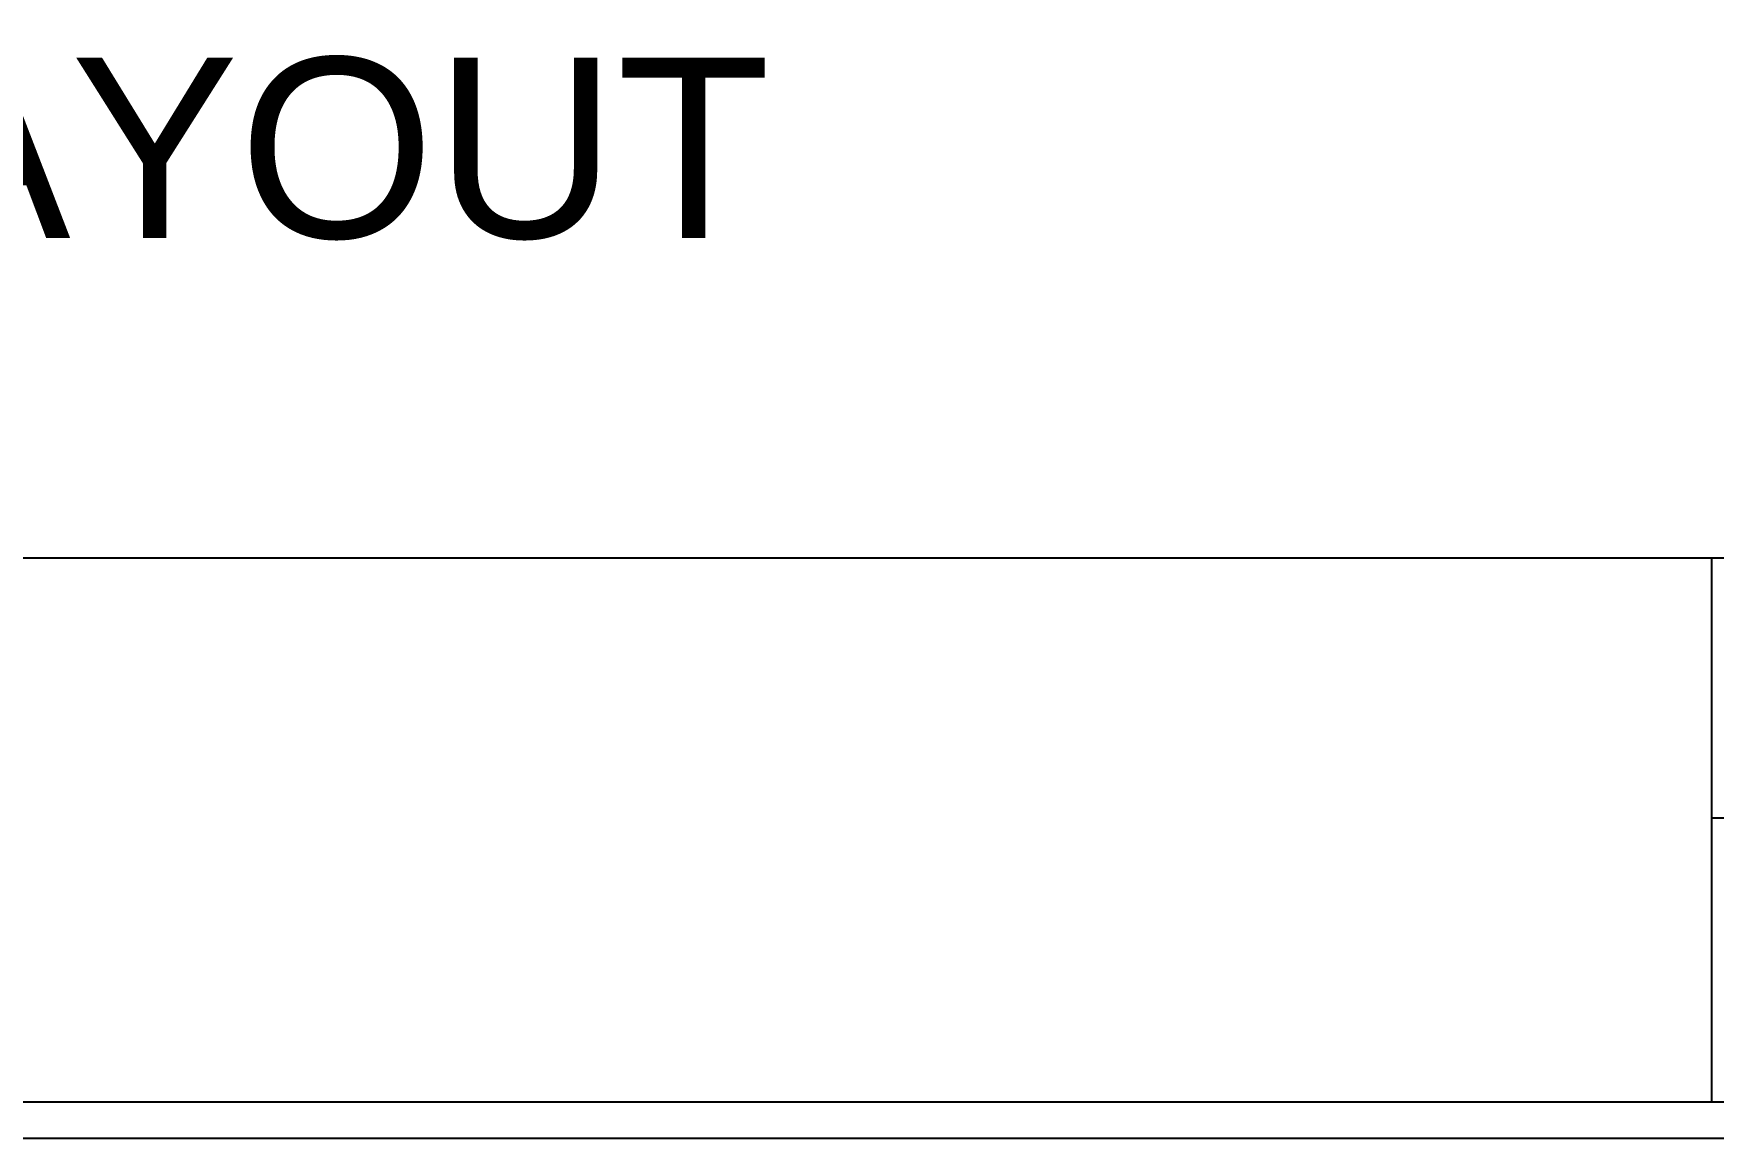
# Model space of a CAD drawing. Header units: inches. Extents: x 16106347 to 16308397, y -515360 to -420631.
# Drawn here: x 16177978 to 16187035, y -515360 to -509402 of the extents above; entities that cross this region are included whole.
import ezdxf

# ---------------------------------------------------------------- set-up
doc = ezdxf.new("R2010")
doc.units = ezdxf.units.IN
doc.header["$LTSCALE"] = 1000
doc.header["$MEASUREMENT"] = 0
for name, color, linetype in [('00', 252, 'Continuous'), ('S-BEAM NO', 3, 'Continuous'), ('SCHEDULE LINE-1', 7, 'Continuous'), ('TEXT', 7, 'Continuous')]:
    doc.layers.add(name, color=color, linetype=linetype)
doc.styles.add('ARIAL', font='ARIALN.TTF')

# ---------------------------------------------------------------- blocks, each defined once
blk = doc.blocks.new('zw$8369')
at = {"layer": 'TEXT', "color": 251, "insert": (-1464.64, -1081.18, 0), "char_height": 38.9054, "width": 920.9111, "attachment_point": 1, "style": 'ARIAL'}
blk.add_mtext('{\\fArial|b0|i0|c0|p34;\\W8.03515; }{\\fArial|b0|i0|c0|p34;\\C1;GROUND FLOOR LAYOUT}', dxfattribs=at)

msp = doc.modelspace()

# ---------------------------------------------------------------- linework, layer by layer
at = {"layer": 'S-BEAM NO'}
msp.add_line((16106542.9, -512229.1, 0), (16193820.4, -512229.1, 0), dxfattribs=at)
at = {"layer": 'S-BEAM NO', "elevation": 0}
for points in [[(16106347.2, -420631), (16194016.1, -420631), (16194016.1, -515359.5), (16106347.2, -515359.5)], [(16106542.9, -420826.6), (16193820.4, -420826.6), (16193820.4, -515163.9), (16106542.9, -515163.9)]]:
    msp.add_lwpolyline(points, close=True, dxfattribs=at)
at = {"layer": 'SCHEDULE LINE-1', "color": 3, "ltscale": 200}
for p, q in [((16187027.5, -515163.9, 0), (16187027.5, -512229.1, 0)), ((16187027.5, -513631.5, 0), (16193820.4, -513631.5, 0))]:
    msp.add_line(p, q, dxfattribs=at)

# ---------------------------------------------------------------- block references
at = {"layer": '00', "color": 1, "linetype": 'Continuous', "xscale": 25, "yscale": 25, "zscale": 25}
msp.add_blockref('zw$8369', (16198625.9, -482502.1, 0), dxfattribs=at)

doc.saveas('drawing.dxf')
